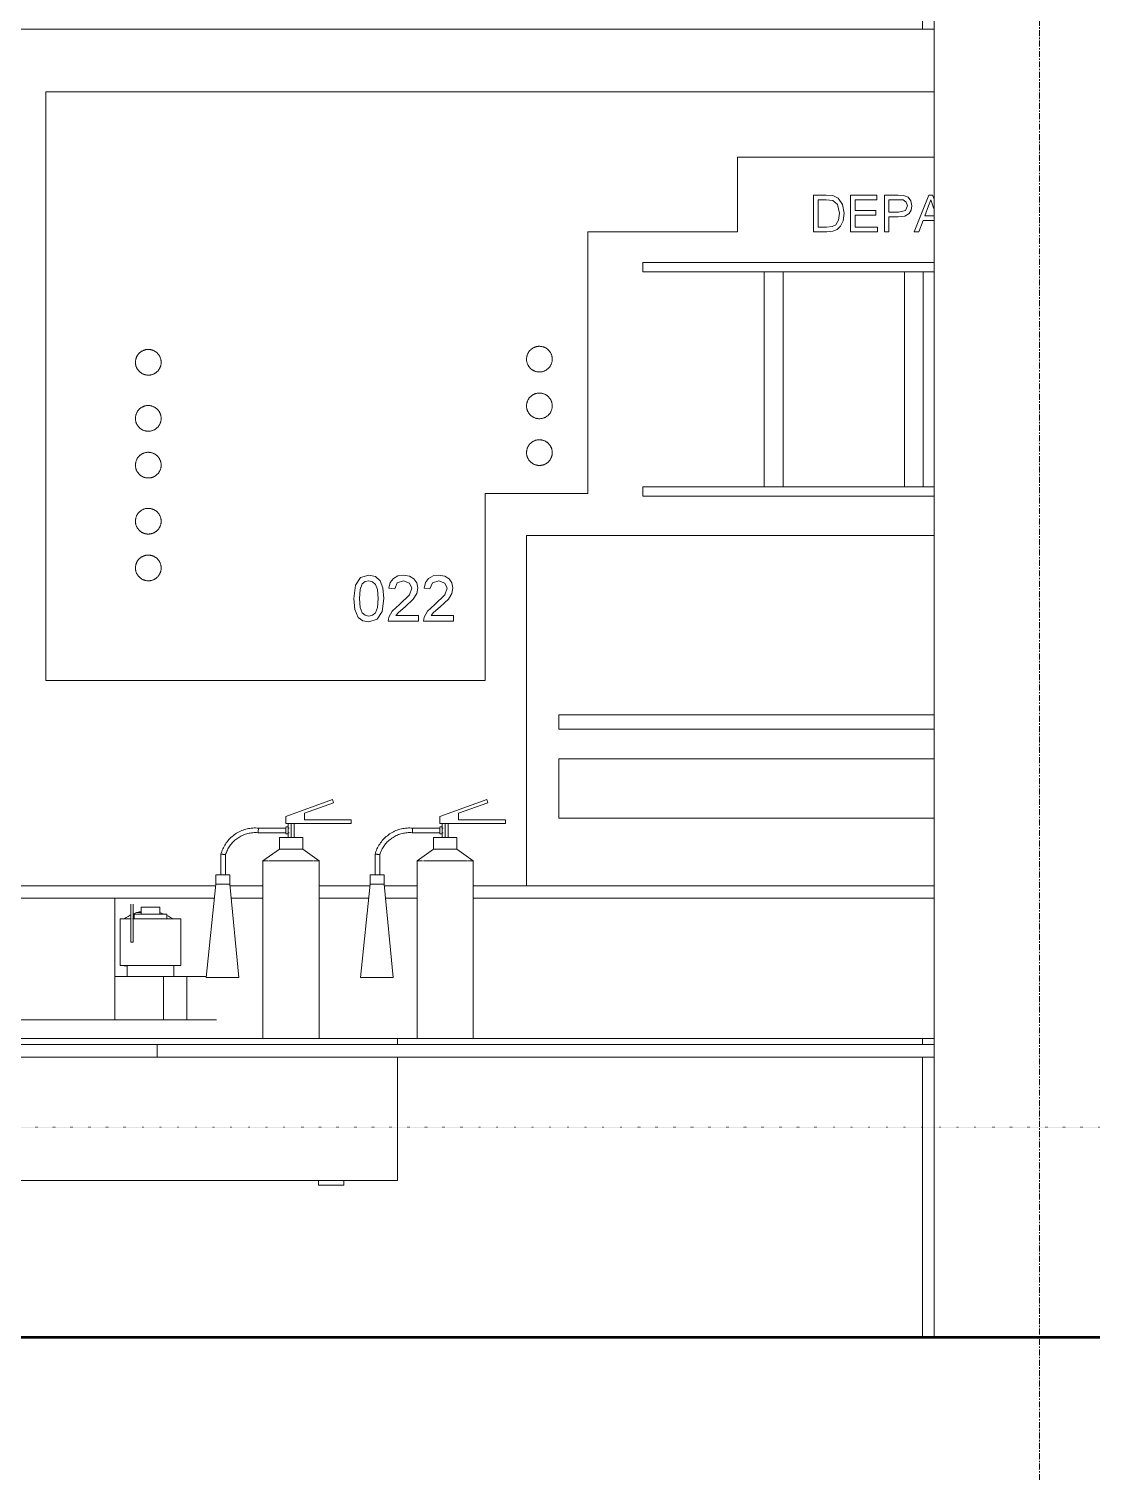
# Model space of a CAD drawing. Header units: millimetres. Extents: x -22696 to 333987, y -7117 to 2643871.
# Drawn here: x 143440 to 145714, y -755 to 2350 of the extents above; entities that cross this region are included whole.
import ezdxf

# ---------------------------------------------------------------- set-up
doc = ezdxf.new("R2010")
doc.units = ezdxf.units.MM
doc.linetypes.add('Dot 2mm', pattern=[2, 0, -2])
doc.linetypes.add('Grid Line', pattern=[22.225, 12.7, -3.175, 3.175, -3.175])
for name, color, linetype, lineweight in [('A_Center_Line', 7, 'Continuous', 9), ('A_Col_Ele', 7, 'Continuous', 18), ('A_FFE_SA', 7, 'Continuous', 9), ('A_level', 7, 'Continuous', 9), ('A_LINE', 94, 'Continuous', 18), ('A_Mass', 7, 'Continuous', 9)]:
    doc.layers.add(name, color=color, linetype=linetype, lineweight=lineweight)

# ---------------------------------------------------------------- blocks, each defined once
blk = doc.blocks.new('Concrete Rectangular - 250 x 600mm-571863-East Elevation')
at = {"layer": 'A_Col_Ele', "color": 25}
for p, q in [((3500, 2401.8), (3500, 2349.5)), ((3500, 190), (3500, 176.8)), ((3500, 150), (3500, -450))]:
    blk.add_line(p, q, dxfattribs=at)
blk = doc.blocks.new('FIRE_TRUCK_-_medium_size_13644 - Camion Man-V24-East Elevation')
at = {"layer": 'A_FFE_SA'}
for p, q in [((2237.5, 701.4), (2137.5, 665)), ((2177.5, 671.6), (2240, 694.3)), ((2240, 694.3), (2237.5, 701.4)), ((2567.5, 701.4), (2467.5, 665)), ((2507.5, 671.6), (2570, 694.3)), ((2570, 694.3), (2567.5, 701.4)), ((2137.5, 665), (2137.5, 650)), ((2177.5, 657.5), (2177.5, 671.6)), ((2277.5, 657.5), (2177.5, 657.5)), ((2277.5, 650), (2277.5, 657.5)), ((2467.5, 665), (2467.5, 650)), ((2507.5, 657.5), (2507.5, 671.6)), ((2607.5, 657.5), (2507.5, 657.5)), ((2607.5, 650), (2607.5, 657.5)), ((2078.7, 630), (2137.5, 630)), ((2137.5, 640), (2079.1, 640)), ((2137.5, 650), (2277.5, 650)), ((2142.5, 642.5), (2137.5, 642.5)), ((2137.5, 635), (2137.5, 641.5)), ((2137.5, 628.5), (2137.5, 635)), ((2137.5, 627.5), (2142.5, 627.5)), ((2142.5, 650), (2142.5, 641.5)), ((2142.5, 641.5), (2142.5, 635)), ((2144.6, 640), (2142.5, 640)), ((2142.5, 635), (2142.5, 628.5)), ((2142.5, 630), (2144.6, 630)), ((2142.5, 628.5), (2142.5, 620)), ((2148.9, 650), (2148.9, 620)), ((2155.3, 650), (2155.3, 620)), ((2408.7, 630), (2467.5, 630)), ((2467.5, 640), (2409.1, 640)), ((2467.5, 650), (2607.5, 650)), ((2472.5, 642.5), (2467.5, 642.5)), ((2467.5, 635), (2467.5, 641.5)), ((2467.5, 628.5), (2467.5, 635)), ((2467.5, 627.5), (2472.5, 627.5)), ((2472.5, 650), (2472.5, 641.5)), ((2472.5, 641.5), (2472.5, 635)), ((2474.6, 640), (2472.5, 640)), ((2472.5, 635), (2472.5, 628.5)), ((2472.5, 630), (2474.6, 630)), ((2472.5, 628.5), (2472.5, 620)), ((2478.9, 650), (2478.9, 620)), ((2485.3, 650), (2485.3, 620)), ((2123.9, 595), (2088.9, 570)), ((2123.9, 620), (2123.9, 595)), ((2123.9, 620), (2148.9, 620)), ((2133.6, 595), (2123.9, 595)), ((2148.9, 595), (2134.1, 595)), ((2148.9, 620), (2173.9, 620)), ((2163.7, 595), (2148.9, 595)), ((2173.9, 595), (2164.1, 595)), ((2173.9, 595), (2173.9, 620)), ((2208.9, 570), (2173.9, 595)), ((2453.9, 595), (2418.9, 570)), ((2453.9, 620), (2453.9, 595)), ((2453.9, 620), (2478.9, 620)), ((2463.6, 595), (2453.9, 595)), ((2478.9, 595), (2464.1, 595)), ((2478.9, 620), (2503.9, 620)), ((2493.7, 595), (2478.9, 595)), ((2503.9, 595), (2494.1, 595)), ((2503.9, 595), (2503.9, 620)), ((2538.9, 570), (2503.9, 595)), ((1998.9, 584.6), (1998.9, 540)), ((2008.9, 540), (2008.9, 583.1)), ((2090.4, 570), (2088.9, 570)), ((2088.9, 570), (2088.9, 190)), ((2088.9, 570), (2089.8, 570)), ((2090.9, 570), (2100.5, 570)), ((2103.3, 570), (2102, 570)), ((2103.3, 570), (2121.6, 570)), ((2125.2, 570), (2121.5, 570)), ((2125.1, 570), (2148.9, 570)), ((2148.9, 570), (2172.7, 570)), ((2176.3, 570), (2172.6, 570)), ((2176.2, 570), (2194.5, 570)), ((2195.8, 570), (2194.5, 570)), ((2197.3, 570), (2206.9, 570)), ((2208.9, 570), (2207.4, 570)), ((2207.8, 570), (2208.9, 570)), ((2208.9, 190), (2208.9, 570)), ((2328.9, 584.6), (2328.9, 540)), ((2338.9, 540), (2338.9, 583.1)), ((2420.4, 570), (2418.9, 570)), ((2418.9, 570), (2418.9, 190)), ((2418.9, 570), (2420, 570)), ((2420.9, 570), (2430.5, 570)), ((2433.3, 570), (2432, 570)), ((2433.3, 570), (2451.6, 570)), ((2455.2, 570), (2451.5, 570)), ((2455.1, 570), (2478.9, 570)), ((2478.9, 570), (2502.7, 570)), ((2506.3, 570), (2502.6, 570)), ((2506.2, 570), (2524.5, 570)), ((2525.8, 570), (2524.5, 570)), ((2527.3, 570), (2536.9, 570)), ((2538.9, 570), (2537.4, 570)), ((2537.8, 570), (2538.9, 570)), ((2538.9, 190), (2538.9, 570)), ((1988.1, 540), (1988.1, 520)), ((1988.1, 540), (2018.2, 540)), ((2018.2, 520), (2018.2, 540)), ((2318.1, 540), (2318.1, 520)), ((2318.1, 540), (2348.2, 540)), ((2348.2, 520), (2348.2, 540)), ((1988.2, 520), (1967.4, 320)), ((1967.4, 320), (1988.2, 520)), ((1992.5, 520), (1988.1, 520)), ((2013.8, 520), (1992.5, 520)), ((2018.2, 520), (2013.8, 520)), ((2037.4, 320), (2018.2, 520)), ((2018.2, 520), (2037.4, 320)), ((2318.2, 520), (2297.4, 320)), ((2297.4, 320), (2318.2, 520)), ((2322.5, 520), (2318.1, 520)), ((2348.2, 520), (2322.5, 520)), ((2367.4, 320), (2348.2, 520)), ((2348.2, 520), (2367.4, 320)), ((2037.4, 320), (1967.4, 320)), ((2367.4, 320), (2297.4, 320)), ((2148.9, 190), (2088.9, 190)), ((2208.9, 190), (2148.9, 190)), ((2478.9, 190), (2418.9, 190)), ((2538.9, 190), (2478.9, 190))]:
    blk.add_line(p, q, dxfattribs=at)
at = {"layer": 'A_FFE_SA', "flags": 128}
for points in [[(2079.1, 640), (2076.1, 640.2), (2073, 640.3), (2070, 640.3), (2067, 640.1), (2063.9, 639.8), (2060.9, 639.5), (2057.9, 638.9), (2054.9, 638.3), (2052, 637.5), (2049, 636.7), (2046.2, 635.7), (2043.3, 634.6), (2040.5, 633.4), (2037.8, 632.1), (2035.1, 630.6), (2032.5, 629.1), (2029.9, 627.4), (2027.4, 625.7), (2025, 623.8), (2022.6, 621.9), (2020.4, 619.9), (2018.2, 617.8), (2016.1, 615.5), (2014.1, 613.3), (2012.1, 610.9), (2010.3, 608.5), (2008.6, 605.9), (2007, 603.4), (2005.5, 600.7), (2004.1, 598), (2002.8, 595.3), (2001.6, 592.5), (2000.5, 589.6), (1999.5, 586.7), (1998.9, 584.6)], [(2008.9, 583.1), (2009.7, 585.7), (2010.6, 588.1), (2011.6, 590.6), (2012.7, 593), (2013.9, 595.4), (2015.2, 597.7), (2016.6, 599.9), (2018.1, 602.1), (2019.7, 604.3), (2021.3, 606.3), (2023, 608.3), (2024.8, 610.3), (2026.7, 612.1), (2028.7, 613.9), (2030.7, 615.6), (2032.8, 617.2), (2034.9, 618.8), (2037.2, 620.2), (2039.4, 621.6), (2041.8, 622.8), (2044.1, 624), (2046.5, 625.1), (2049, 626.1), (2051.5, 627), (2054, 627.7), (2056.6, 628.4), (2059.2, 629), (2061.8, 629.5), (2064.4, 629.8), (2067, 630.1), (2069.7, 630.3), (2072.3, 630.3), (2075, 630.3), (2077.6, 630.1), (2078.7, 630)], [(2409.1, 640), (2406.1, 640.2), (2403, 640.3), (2400, 640.3), (2397, 640.1), (2393.9, 639.8), (2390.9, 639.5), (2387.9, 638.9), (2384.9, 638.3), (2382, 637.5), (2379, 636.7), (2376.2, 635.7), (2373.3, 634.6), (2370.5, 633.4), (2367.8, 632.1), (2365.1, 630.6), (2362.5, 629.1), (2359.9, 627.4), (2357.4, 625.7), (2355, 623.8), (2352.6, 621.9), (2350.4, 619.9), (2348.2, 617.8), (2346.1, 615.5), (2344.1, 613.3), (2342.1, 610.9), (2340.3, 608.5), (2338.6, 605.9), (2337, 603.4), (2335.5, 600.7), (2334.1, 598), (2332.8, 595.3), (2331.6, 592.5), (2330.5, 589.6), (2329.5, 586.7), (2328.9, 584.6)], [(2338.9, 583.1), (2339.7, 585.7), (2340.6, 588.1), (2341.6, 590.6), (2342.7, 593), (2343.9, 595.4), (2345.2, 597.7), (2346.6, 599.9), (2348.1, 602.1), (2349.7, 604.3), (2351.3, 606.3), (2353, 608.3), (2354.8, 610.3), (2356.7, 612.1), (2358.7, 613.9), (2360.7, 615.6), (2362.8, 617.2), (2364.9, 618.8), (2367.2, 620.2), (2369.4, 621.6), (2371.8, 622.8), (2374.1, 624), (2376.5, 625.1), (2379, 626.1), (2381.5, 627), (2384, 627.7), (2386.6, 628.4), (2389.2, 629), (2391.8, 629.5), (2394.4, 629.8), (2397, 630.1), (2399.7, 630.3), (2402.3, 630.3), (2405, 630.3), (2407.6, 630.1), (2408.7, 630)]]:
    blk.add_lwpolyline(points, dxfattribs=at)
at = {"layer": 'A_FFE_SA'}
for points in [[(2078.7, 630), (2078.7, 630), (2078.7, 630.2), (2078.7, 631.1), (2078.8, 632.4), (2078.9, 634.1), (2078.9, 635.9), (2079, 637.5), (2079.1, 638.9), (2079.1, 639.8), (2079.1, 640), (2079.1, 640)], [(2408.7, 630), (2408.7, 630), (2408.7, 630.2), (2408.7, 631.1), (2408.8, 632.4), (2408.9, 634.1), (2408.9, 635.9), (2409, 637.5), (2409.1, 638.9), (2409.1, 639.8), (2409.1, 640), (2409.1, 640)], [(2008.9, 583.1), (2008.9, 583.1), (2008.7, 583.2), (2007.8, 583.3), (2006.4, 583.5), (2004.8, 583.7), (2003, 584), (2001.4, 584.2), (2000, 584.4), (1999.1, 584.5), (1998.9, 584.6), (1998.9, 584.6)], [(2338.9, 583.1), (2338.9, 583.1), (2338.7, 583.2), (2337.8, 583.3), (2336.4, 583.5), (2334.8, 583.7), (2333, 584), (2331.4, 584.2), (2330, 584.4), (2329.1, 584.5), (2328.9, 584.6), (2328.9, 584.6)]]:
    blk.add_open_spline(points, degree=3, dxfattribs=at)
at = {"layer": 'A_Mass'}
for p, q in [((1021.1, 2349.5), (3525, 2349.5)), ((1624.2, 955.6), (1624.2, 2215.6)), ((1624.2, 2215.6), (3525, 2215.6)), ((3525, 2075.6), (3104.2, 2075.6)), ((3104.2, 2075.6), (3104.2, 1915.6)), ((3294.1, 1994.5), (3267, 1994.5)), ((3267, 1994.5), (3267, 1915.7)), ((3308.2, 1993.3), (3294.1, 1994.5)), ((3319.8, 1987.7), (3308.2, 1993.3)), ((3329.1, 1974.3), (3319.8, 1987.7)), ((3402.4, 1994.5), (3345.7, 1994.5)), ((3345.7, 1994.5), (3345.7, 1915.7)), ((3402.4, 1984.6), (3402.4, 1994.5)), ((3447.5, 1994.5), (3418.4, 1994.5)), ((3418.4, 1994.5), (3418.4, 1915.7)), ((3459.3, 1993.7), (3447.5, 1994.5)), ((3468.9, 1990), (3459.3, 1993.7)), ((3475.1, 1982.4), (3468.9, 1990)), ((3513.2, 1994.5), (3481.8, 1915.7)), ((3521.6, 1994.5), (3513.2, 1994.5)), ((3525, 1986), (3521.6, 1994.5)), ((3276.8, 1925.6), (3276.8, 1984.6)), ((3276.8, 1984.6), (3294, 1984.6)), ((3294, 1984.6), (3307.9, 1983.1)), ((3307.9, 1983.1), (3318.2, 1974.3)), ((3318.2, 1974.3), (3322.4, 1955.7)), ((3332.2, 1955.5), (3329.1, 1974.3)), ((3355.6, 1961.3), (3355.6, 1984.6)), ((3355.6, 1984.6), (3402.4, 1984.6)), ((3399.9, 1961.3), (3355.6, 1961.3)), ((3399.9, 1951.4), (3399.9, 1961.3)), ((3428.2, 1957.6), (3428.2, 1984.6)), ((3428.2, 1984.6), (3448.6, 1984.6)), ((3448.8, 1957.6), (3428.2, 1957.6)), ((3448.6, 1984.6), (3458.4, 1984)), ((3463.3, 1961.2), (3448.8, 1957.6)), ((3458.4, 1984), (3465.1, 1979.5)), ((3467.6, 1971.3), (3463.3, 1961.2)), ((3465.1, 1979.5), (3467.6, 1971.3)), ((3471.1, 1954.7), (3475.8, 1962.4)), ((3477.4, 1971.7), (3475.1, 1982.4)), ((3475.8, 1962.4), (3477.4, 1971.7)), ((3504.8, 1950.2), (3512.5, 1971.2)), ((3512.5, 1971.2), (3517.4, 1984.6)), ((3517.4, 1984.6), (3523, 1969.5)), ((3523, 1969.5), (3525, 1963.9)), ((3294.2, 1925.6), (3276.8, 1925.6)), ((3306.9, 1927), (3294.2, 1925.6)), ((3314.2, 1931), (3306.9, 1927)), ((3320.2, 1940.8), (3314.2, 1931)), ((3317.5, 1921), (3324.7, 1928.2)), ((3322.4, 1955.7), (3320.2, 1940.8)), ((3324.7, 1928.2), (3330.1, 1939.6)), ((3330.1, 1939.6), (3332.2, 1955.5)), ((3355.6, 1925.6), (3355.6, 1951.4)), ((3355.6, 1951.4), (3399.9, 1951.4)), ((3403.6, 1925.6), (3355.6, 1925.6)), ((3403.6, 1915.7), (3403.6, 1925.6)), ((3428.2, 1915.7), (3428.2, 1947.7)), ((3428.2, 1947.7), (3448.2, 1947.7)), ((3448.2, 1947.7), (3462.2, 1949.5)), ((3462.2, 1949.5), (3471.1, 1954.7)), ((3492.2, 1915.7), (3501.2, 1940.3)), ((3501.2, 1940.3), (3525, 1940.3)), ((3525, 1950.2), (3504.8, 1950.2)), ((3104.2, 1915.6), (2784.2, 1915.6)), ((2784.2, 1915.6), (2784.2, 1355.6)), ((3267, 1915.7), (3295.5, 1915.7)), ((3295.5, 1915.7), (3308.1, 1917.1)), ((3308.1, 1917.1), (3317.5, 1921)), ((3345.7, 1915.7), (3403.6, 1915.7)), ((3418.4, 1915.7), (3428.2, 1915.7)), ((3481.8, 1915.7), (3492.2, 1915.7)), ((2901.5, 1850), (3525, 1850)), ((2901.5, 1850), (2901.5, 1830)), ((3525, 1830), (2901.5, 1830)), ((3161.5, 1830), (3201.5, 1830)), ((3161.5, 1830), (3161.5, 1370)), ((3201.5, 1370), (3201.5, 1830)), ((3461.5, 1830), (3501.5, 1830)), ((3461.5, 1830), (3461.5, 1370)), ((3501.5, 1370), (3501.5, 1830)), ((2901.5, 1370), (3525, 1370)), ((2901.5, 1370), (2901.5, 1350)), ((3201.5, 1370), (3161.5, 1370)), ((3501.5, 1370), (3461.5, 1370)), ((2784.2, 1355.6), (2564.2, 1355.6)), ((2564.2, 1355.6), (2564.2, 955.6)), ((3525, 1350), (2901.5, 1350)), ((3525, 1266.2), (2652.4, 1266.2)), ((2652.4, 1266.2), (2652.4, 516.8)), ((2315.3, 1181.3), (2297.3, 1176)), ((2329.6, 1178.2), (2315.3, 1181.3)), ((2389.7, 1181.3), (2377.4, 1179.6)), ((2402.2, 1179.4), (2389.7, 1181.3)), ((2465.1, 1181.3), (2452.7, 1179.6)), ((2477.6, 1179.4), (2465.1, 1181.3)), ((2286.6, 1159.6), (2283, 1131.3)), ((2297.3, 1176), (2286.6, 1159.6)), ((2295.3, 1131.3), (2296.8, 1150.4)), ((2296.8, 1150.4), (2301.2, 1162.4)), ((2301.2, 1162.4), (2307.4, 1167.4)), ((2307.4, 1167.4), (2315.1, 1169)), ((2315.1, 1169), (2323.3, 1167.2)), ((2323.3, 1167.2), (2329.7, 1161.5)), ((2339.6, 1169), (2329.6, 1178.2)), ((2329.7, 1161.5), (2333.9, 1150.3)), ((2333.9, 1150.3), (2335.3, 1131.3)), ((2345.3, 1154.4), (2339.6, 1169)), ((2347.6, 1131.3), (2345.3, 1154.4)), ((2361.3, 1165.5), (2358.3, 1153.6)), ((2358.3, 1153.6), (2370.7, 1152.1)), ((2367.8, 1174.2), (2361.3, 1165.5)), ((2377.4, 1179.6), (2367.8, 1174.2)), ((2370.7, 1152.1), (2375.8, 1164.5)), ((2375.8, 1164.5), (2389.5, 1169)), ((2389.5, 1169), (2402.6, 1164.4)), ((2411.8, 1173.4), (2402.2, 1179.4)), ((2407.6, 1153.1), (2402.3, 1139.2)), ((2402.6, 1164.4), (2407.6, 1153.1)), ((2417.9, 1164.6), (2411.8, 1173.4)), ((2417.7, 1142.2), (2419.9, 1153.9)), ((2419.9, 1153.9), (2417.9, 1164.6)), ((2436.7, 1165.5), (2433.7, 1153.6)), ((2433.7, 1153.6), (2446, 1152.1)), ((2443.2, 1174.2), (2436.7, 1165.5)), ((2452.7, 1179.6), (2443.2, 1174.2)), ((2446, 1152.1), (2451.2, 1164.5)), ((2451.2, 1164.5), (2464.9, 1169)), ((2464.9, 1169), (2477.9, 1164.4)), ((2487.2, 1173.4), (2477.6, 1179.4)), ((2483, 1153.1), (2477.6, 1139.2)), ((2477.9, 1164.4), (2483, 1153.1)), ((2493.2, 1164.6), (2487.2, 1173.4)), ((2493.1, 1142.2), (2495.3, 1153.9)), ((2495.3, 1153.9), (2493.2, 1164.6)), ((2283, 1131.3), (2285.4, 1107.4)), ((2296.7, 1112), (2295.3, 1131.3)), ((2335.3, 1131.3), (2333.8, 1112)), ((2344, 1103.1), (2347.6, 1131.3)), ((2381, 1118.7), (2365.6, 1104.4)), ((2402.3, 1139.2), (2381, 1118.7)), ((2392.8, 1113.3), (2410.4, 1130.1)), ((2410.4, 1130.1), (2417.7, 1142.2)), ((2456.4, 1118.7), (2441, 1104.4)), ((2477.6, 1139.2), (2456.4, 1118.7)), ((2468.2, 1113.3), (2485.8, 1130.1)), ((2485.8, 1130.1), (2493.1, 1142.2)), ((2285.4, 1107.4), (2292.8, 1090.7)), ((2292.8, 1090.7), (2302.5, 1083.7)), ((2301, 1100.8), (2296.7, 1112)), ((2307.5, 1095.4), (2301, 1100.8)), ((2315.3, 1093.6), (2307.5, 1095.4)), ((2323.1, 1095.4), (2315.3, 1093.6)), ((2315.3, 1081.3), (2333.3, 1086.7)), ((2329.5, 1100.8), (2323.1, 1095.4)), ((2333.8, 1112), (2329.5, 1100.8)), ((2333.3, 1086.7), (2344, 1103.1)), ((2358.1, 1091.4), (2356.8, 1082.9)), ((2365.6, 1104.4), (2358.1, 1091.4)), ((2373.1, 1095.2), (2378.6, 1101.4)), ((2421.4, 1095.2), (2373.1, 1095.2)), ((2378.6, 1101.4), (2392.8, 1113.3)), ((2421.4, 1082.9), (2421.4, 1095.2)), ((2433.5, 1091.4), (2432.2, 1082.9)), ((2441, 1104.4), (2433.5, 1091.4)), ((2448.5, 1095.2), (2454, 1101.4)), ((2496.8, 1095.2), (2448.5, 1095.2)), ((2454, 1101.4), (2468.2, 1113.3)), ((2496.8, 1082.9), (2496.8, 1095.2)), ((2302.5, 1083.7), (2315.3, 1081.3)), ((2356.8, 1082.9), (2421.4, 1082.9)), ((2432.2, 1082.9), (2496.8, 1082.9)), ((2564.2, 955.6), (1624.2, 955.6)), ((2721.5, 851.5), (2721.5, 882.2)), ((2721.5, 882.2), (3525, 882.2)), ((3525, 851.5), (2721.5, 851.5)), ((2721.5, 660.9), (2721.5, 788.3)), ((2721.5, 788.3), (3525, 788.3)), ((3525, 660.9), (2721.5, 660.9)), ((1988, 516.8), (1156.2, 516.8)), ((2088.9, 516.8), (2018.3, 516.8)), ((2318, 516.8), (2208.9, 516.8)), ((2418.9, 516.8), (2348.3, 516.8)), ((2652.4, 516.8), (2538.9, 516.8)), ((2652.4, 516.8), (3525, 516.8)), ((1772.1, 490), (1161.2, 490)), ((1772.1, 490), (1772.1, 410)), ((1985, 490), (1772.1, 490)), ((1828.3, 470.8), (1828.3, 455.8)), ((1828.3, 470.8), (1868.3, 470.8)), ((1868.3, 455.8), (1868.3, 470.8)), ((2088.9, 490), (2020.9, 490)), ((2315, 490), (2208.9, 490)), ((2418.9, 490), (2350.9, 490)), ((3525, 490), (2538.9, 490)), ((1783.3, 445.8), (1783.3, 345.8)), ((1783.3, 445.8), (1805.1, 445.8)), ((1792, 446.2), (1804.5, 446.2)), ((1810, 445.8), (1913.3, 445.8)), ((1811.4, 446.2), (1813.2, 446.2)), ((1813.3, 455.8), (1813.3, 445.8)), ((1813.3, 455.8), (1883.3, 455.8)), ((1827.6, 459.3), (1818.8, 459.3)), ((1883.3, 445.8), (1883.3, 455.8)), ((1884.3, 446.2), (1895.3, 446.2)), ((1913.3, 345.8), (1913.3, 445.8)), ((1772.1, 410), (1772.1, 290)), ((1805.9, 427.4), (1805.9, 396.2)), ((1810.9, 396.2), (1810.9, 427.4)), ((1808.4, 396.2), (1806, 396.2)), ((1810.8, 396.2), (1808.4, 396.2)), ((1783.3, 345.8), (1913.3, 345.8)), ((1792, 345), (1798, 345)), ((1798.3, 345.8), (1798.3, 322.8)), ((1898.3, 322.8), (1898.3, 345.8)), ((1772.1, 322.8), (1876.2, 322.8)), ((1876.2, 322.8), (1925.9, 322.8)), ((1876.2, 322.8), (1876.2, 230)), ((1925.9, 322.8), (1967.7, 322.8)), ((1925.9, 230), (1925.9, 322.8)), ((1772.1, 290), (1772.1, 232)), ((1161.2, 230), (1772.1, 230)), ((1772.1, 230), (1772.1, 232)), ((1876.2, 230), (1772.1, 230)), ((1925.9, 230), (1876.2, 230)), ((1989.2, 230), (1925.9, 230)), ((1161.2, 190), (2088.9, 190)), ((2208.9, 190), (2418.9, 190)), ((2376.7, 190), (2376.7, 176.8)), ((2538.9, 190), (3235.3, 190)), ((3235.3, 190), (3525, 190)), ((1161.2, 176.8), (1862.3, 176.8)), ((1862.3, 176.8), (3525, 176.8)), ((1862.3, 150), (1862.3, 176.8)), ((1862.3, 150), (1161.2, 150)), ((3525, 150), (1862.3, 150)), ((2376.7, 150), (2376.7, -114.2)), ((2208, -114.2), (1375.5, -114.2)), ((2208, -124.2), (2208, -114.2)), ((2208, -114.2), (2261.5, -114.2)), ((2261.5, -114.2), (2261.5, -124.2)), ((2376.7, -114.2), (2261.5, -114.2)), ((2208, -124.2), (2261.5, -124.2))]:
    blk.add_line(p, q, dxfattribs=at)
at = {"layer": 'A_Mass', "flags": 128}
for points in [[(1843.5, 1609.1), (1842.4, 1609.1), (1841.3, 1609.2), (1840.2, 1609.3), (1839.1, 1609.5), (1838, 1609.7), (1836.9, 1609.9), (1835.9, 1610.2), (1834.8, 1610.5), (1833.8, 1610.9), (1832.8, 1611.3), (1831.8, 1611.7), (1830.8, 1612.2), (1829.8, 1612.8), (1828.9, 1613.3), (1827.9, 1613.9), (1827, 1614.6), (1826.2, 1615.2), (1825.3, 1616), (1824.5, 1616.7), (1823.7, 1617.5), (1823, 1618.3), (1822.3, 1619.1), (1821.6, 1620), (1820.9, 1620.9), (1820.3, 1621.8), (1819.8, 1622.7), (1819.2, 1623.7), (1818.7, 1624.6), (1818.3, 1625.6), (1817.8, 1626.7), (1817.5, 1627.7), (1817.1, 1628.7), (1816.8, 1629.8), (1816.6, 1630.9), (1816.4, 1632), (1816.2, 1633), (1816.1, 1634.1), (1816, 1635.2), (1816, 1636.3), (1816, 1637.4), (1816, 1638.5), (1816.1, 1639.6), (1816.3, 1640.7), (1816.5, 1641.8), (1816.7, 1642.9), (1817, 1643.9), (1817.3, 1645), (1817.6, 1646), (1818, 1647.1), (1818.5, 1648.1), (1818.9, 1649.1), (1819.5, 1650), (1820, 1651), (1820.6, 1651.9), (1821.2, 1652.8), (1821.9, 1653.7), (1822.6, 1654.5), (1823.3, 1655.4), (1824.1, 1656.1), (1824.9, 1656.9), (1825.7, 1657.6), (1826.6, 1658.3), (1827.5, 1659), (1828.4, 1659.6), (1829.3, 1660.2), (1830.3, 1660.7), (1831.2, 1661.2), (1832.2, 1661.7), (1833.2, 1662.1), (1834.3, 1662.5), (1835.3, 1662.9), (1836.4, 1663.2), (1837.4, 1663.5), (1838.5, 1663.7), (1839.6, 1663.9), (1840.7, 1664), (1841.8, 1664.1), (1842.9, 1664.1), (1843.5, 1664.1)], [(1843.5, 1664.1), (1844.6, 1664.1), (1845.7, 1664), (1846.8, 1663.9), (1847.9, 1663.8), (1848.9, 1663.6), (1850, 1663.3), (1851.1, 1663.1), (1852.1, 1662.7), (1853.2, 1662.4), (1854.2, 1662), (1855.2, 1661.5), (1856.2, 1661), (1857.1, 1660.5), (1858.1, 1659.9), (1859, 1659.3), (1859.9, 1658.7), (1860.8, 1658), (1861.6, 1657.3), (1862.4, 1656.6), (1863.2, 1655.8), (1864, 1655), (1864.7, 1654.1), (1865.4, 1653.3), (1866, 1652.4), (1866.6, 1651.5), (1867.2, 1650.5), (1867.7, 1649.6), (1868.2, 1648.6), (1868.7, 1647.6), (1869.1, 1646.6), (1869.5, 1645.6), (1869.8, 1644.5), (1870.1, 1643.5), (1870.4, 1642.4), (1870.6, 1641.3), (1870.7, 1640.2), (1870.9, 1639.1), (1870.9, 1638), (1871, 1636.9), (1871, 1635.8), (1870.9, 1634.7), (1870.8, 1633.6), (1870.7, 1632.5), (1870.5, 1631.5), (1870.3, 1630.4), (1870, 1629.3), (1869.7, 1628.3), (1869.3, 1627.2), (1868.9, 1626.2), (1868.5, 1625.2), (1868, 1624.2), (1867.5, 1623.2), (1866.9, 1622.3), (1866.3, 1621.3), (1865.7, 1620.4), (1865, 1619.6), (1864.3, 1618.7), (1863.6, 1617.9), (1862.8, 1617.1), (1862, 1616.3), (1861.2, 1615.6), (1860.4, 1614.9), (1859.5, 1614.3), (1858.6, 1613.6), (1857.6, 1613.1), (1856.7, 1612.5), (1855.7, 1612), (1854.7, 1611.5), (1853.7, 1611.1), (1852.7, 1610.7), (1851.6, 1610.4), (1850.6, 1610.1), (1849.5, 1609.8), (1848.4, 1609.6), (1847.4, 1609.4), (1846.3, 1609.3), (1845.2, 1609.2), (1844.1, 1609.1), (1843.5, 1609.1)], [(2680.3, 1615.9), (2679.2, 1615.9), (2678.1, 1616), (2677, 1616.1), (2675.9, 1616.3), (2674.8, 1616.5), (2673.7, 1616.7), (2672.7, 1617), (2671.6, 1617.3), (2670.6, 1617.7), (2669.6, 1618.1), (2668.6, 1618.5), (2667.6, 1619), (2666.6, 1619.5), (2665.7, 1620.1), (2664.7, 1620.7), (2663.9, 1621.4), (2663, 1622), (2662.1, 1622.7), (2661.3, 1623.5), (2660.5, 1624.3), (2659.8, 1625.1), (2659.1, 1625.9), (2658.4, 1626.8), (2657.7, 1627.6), (2657.1, 1628.6), (2656.6, 1629.5), (2656, 1630.5), (2655.5, 1631.4), (2655.1, 1632.4), (2654.6, 1633.4), (2654.3, 1634.5), (2653.9, 1635.5), (2653.6, 1636.6), (2653.4, 1637.7), (2653.2, 1638.7), (2653, 1639.8), (2652.9, 1640.9), (2652.8, 1642), (2652.8, 1643.1), (2652.8, 1644.2), (2652.8, 1645.3), (2652.9, 1646.4), (2653.1, 1647.5), (2653.3, 1648.6), (2653.5, 1649.7), (2653.8, 1650.7), (2654.1, 1651.8), (2654.4, 1652.8), (2654.8, 1653.8), (2655.3, 1654.9), (2655.7, 1655.8), (2656.3, 1656.8), (2656.8, 1657.8), (2657.4, 1658.7), (2658, 1659.6), (2658.7, 1660.5), (2659.4, 1661.3), (2660.1, 1662.1), (2660.9, 1662.9), (2661.7, 1663.7), (2662.5, 1664.4), (2663.4, 1665.1), (2664.3, 1665.8), (2665.2, 1666.4), (2666.1, 1667), (2667.1, 1667.5), (2668, 1668), (2669, 1668.5), (2670, 1668.9), (2671.1, 1669.3), (2672.1, 1669.7), (2673.2, 1670), (2674.2, 1670.2), (2675.3, 1670.5), (2676.4, 1670.6), (2677.5, 1670.8), (2678.6, 1670.9), (2679.7, 1670.9), (2680.3, 1670.9)], [(2680.3, 1670.9), (2681.4, 1670.9), (2682.5, 1670.8), (2683.6, 1670.7), (2684.7, 1670.6), (2685.7, 1670.4), (2686.8, 1670.1), (2687.9, 1669.8), (2688.9, 1669.5), (2690, 1669.2), (2691, 1668.7), (2692, 1668.3), (2693, 1667.8), (2693.9, 1667.3), (2694.9, 1666.7), (2695.8, 1666.1), (2696.7, 1665.5), (2697.6, 1664.8), (2698.4, 1664.1), (2699.2, 1663.3), (2700, 1662.6), (2700.8, 1661.8), (2701.5, 1660.9), (2702.2, 1660.1), (2702.8, 1659.2), (2703.4, 1658.3), (2704, 1657.3), (2704.5, 1656.4), (2705, 1655.4), (2705.5, 1654.4), (2705.9, 1653.4), (2706.3, 1652.3), (2706.6, 1651.3), (2706.9, 1650.2), (2707.2, 1649.2), (2707.4, 1648.1), (2707.5, 1647), (2707.7, 1645.9), (2707.7, 1644.8), (2707.8, 1643.7), (2707.8, 1642.6), (2707.7, 1641.5), (2707.6, 1640.4), (2707.5, 1639.3), (2707.3, 1638.2), (2707.1, 1637.2), (2706.8, 1636.1), (2706.5, 1635), (2706.1, 1634), (2705.7, 1633), (2705.3, 1632), (2704.8, 1631), (2704.3, 1630), (2703.7, 1629.1), (2703.1, 1628.1), (2702.5, 1627.2), (2701.8, 1626.4), (2701.1, 1625.5), (2700.4, 1624.7), (2699.6, 1623.9), (2698.9, 1623.1), (2698, 1622.4), (2697.2, 1621.7), (2696.3, 1621.1), (2695.4, 1620.4), (2694.5, 1619.9), (2693.5, 1619.3), (2692.5, 1618.8), (2691.5, 1618.3), (2690.5, 1617.9), (2689.5, 1617.5), (2688.4, 1617.2), (2687.4, 1616.9), (2686.3, 1616.6), (2685.2, 1616.4), (2684.2, 1616.2), (2683.1, 1616.1), (2682, 1616), (2680.9, 1615.9), (2680.3, 1615.9)], [(2680.3, 1515.9), (2679.2, 1515.9), (2678.1, 1516), (2677, 1516.1), (2675.9, 1516.3), (2674.8, 1516.5), (2673.7, 1516.7), (2672.7, 1517), (2671.6, 1517.3), (2670.6, 1517.7), (2669.6, 1518.1), (2668.6, 1518.5), (2667.6, 1519), (2666.6, 1519.5), (2665.7, 1520.1), (2664.7, 1520.7), (2663.9, 1521.4), (2663, 1522), (2662.1, 1522.7), (2661.3, 1523.5), (2660.5, 1524.3), (2659.8, 1525.1), (2659.1, 1525.9), (2658.4, 1526.8), (2657.7, 1527.6), (2657.1, 1528.6), (2656.6, 1529.5), (2656, 1530.5), (2655.5, 1531.4), (2655.1, 1532.4), (2654.6, 1533.4), (2654.3, 1534.5), (2653.9, 1535.5), (2653.6, 1536.6), (2653.4, 1537.7), (2653.2, 1538.7), (2653, 1539.8), (2652.9, 1540.9), (2652.8, 1542), (2652.8, 1543.1), (2652.8, 1544.2), (2652.8, 1545.3), (2652.9, 1546.4), (2653.1, 1547.5), (2653.3, 1548.6), (2653.5, 1549.7), (2653.8, 1550.7), (2654.1, 1551.8), (2654.4, 1552.8), (2654.8, 1553.8), (2655.3, 1554.9), (2655.7, 1555.8), (2656.3, 1556.8), (2656.8, 1557.8), (2657.4, 1558.7), (2658, 1559.6), (2658.7, 1560.5), (2659.4, 1561.3), (2660.1, 1562.1), (2660.9, 1562.9), (2661.7, 1563.7), (2662.5, 1564.4), (2663.4, 1565.1), (2664.3, 1565.8), (2665.2, 1566.4), (2666.1, 1567), (2667.1, 1567.5), (2668, 1568), (2669, 1568.5), (2670, 1568.9), (2671.1, 1569.3), (2672.1, 1569.7), (2673.2, 1570), (2674.2, 1570.2), (2675.3, 1570.5), (2676.4, 1570.6), (2677.5, 1570.8), (2678.6, 1570.9), (2679.7, 1570.9), (2680.3, 1570.9)], [(2680.3, 1570.9), (2681.4, 1570.9), (2682.5, 1570.8), (2683.6, 1570.7), (2684.7, 1570.6), (2685.7, 1570.4), (2686.8, 1570.1), (2687.9, 1569.8), (2688.9, 1569.5), (2690, 1569.2), (2691, 1568.7), (2692, 1568.3), (2693, 1567.8), (2693.9, 1567.3), (2694.9, 1566.7), (2695.8, 1566.1), (2696.7, 1565.5), (2697.6, 1564.8), (2698.4, 1564.1), (2699.2, 1563.3), (2700, 1562.6), (2700.8, 1561.8), (2701.5, 1560.9), (2702.2, 1560.1), (2702.8, 1559.2), (2703.4, 1558.3), (2704, 1557.3), (2704.5, 1556.4), (2705, 1555.4), (2705.5, 1554.4), (2705.9, 1553.4), (2706.3, 1552.3), (2706.6, 1551.3), (2706.9, 1550.2), (2707.2, 1549.2), (2707.4, 1548.1), (2707.5, 1547), (2707.7, 1545.9), (2707.7, 1544.8), (2707.8, 1543.7), (2707.8, 1542.6), (2707.7, 1541.5), (2707.6, 1540.4), (2707.5, 1539.3), (2707.3, 1538.2), (2707.1, 1537.2), (2706.8, 1536.1), (2706.5, 1535), (2706.1, 1534), (2705.7, 1533), (2705.3, 1532), (2704.8, 1531), (2704.3, 1530), (2703.7, 1529.1), (2703.1, 1528.1), (2702.5, 1527.2), (2701.8, 1526.4), (2701.1, 1525.5), (2700.4, 1524.7), (2699.6, 1523.9), (2698.9, 1523.1), (2698, 1522.4), (2697.2, 1521.7), (2696.3, 1521.1), (2695.4, 1520.4), (2694.5, 1519.9), (2693.5, 1519.3), (2692.5, 1518.8), (2691.5, 1518.3), (2690.5, 1517.9), (2689.5, 1517.5), (2688.4, 1517.2), (2687.4, 1516.9), (2686.3, 1516.6), (2685.2, 1516.4), (2684.2, 1516.2), (2683.1, 1516.1), (2682, 1516), (2680.9, 1515.9), (2680.3, 1515.9)], [(1843.5, 1489.1), (1842.4, 1489.1), (1841.3, 1489.2), (1840.2, 1489.3), (1839.1, 1489.5), (1838, 1489.7), (1836.9, 1489.9), (1835.9, 1490.2), (1834.8, 1490.5), (1833.8, 1490.9), (1832.8, 1491.3), (1831.8, 1491.7), (1830.8, 1492.2), (1829.8, 1492.8), (1828.9, 1493.3), (1827.9, 1493.9), (1827, 1494.6), (1826.2, 1495.2), (1825.3, 1496), (1824.5, 1496.7), (1823.7, 1497.5), (1823, 1498.3), (1822.3, 1499.1), (1821.6, 1500), (1820.9, 1500.9), (1820.3, 1501.8), (1819.8, 1502.7), (1819.2, 1503.7), (1818.7, 1504.6), (1818.3, 1505.6), (1817.8, 1506.7), (1817.5, 1507.7), (1817.1, 1508.7), (1816.8, 1509.8), (1816.6, 1510.9), (1816.4, 1512), (1816.2, 1513), (1816.1, 1514.1), (1816, 1515.2), (1816, 1516.3), (1816, 1517.4), (1816, 1518.5), (1816.1, 1519.6), (1816.3, 1520.7), (1816.5, 1521.8), (1816.7, 1522.9), (1817, 1523.9), (1817.3, 1525), (1817.6, 1526), (1818, 1527.1), (1818.5, 1528.1), (1818.9, 1529.1), (1819.5, 1530), (1820, 1531), (1820.6, 1531.9), (1821.2, 1532.8), (1821.9, 1533.7), (1822.6, 1534.5), (1823.3, 1535.4), (1824.1, 1536.1), (1824.9, 1536.9), (1825.7, 1537.6), (1826.6, 1538.3), (1827.5, 1539), (1828.4, 1539.6), (1829.3, 1540.2), (1830.3, 1540.7), (1831.2, 1541.2), (1832.2, 1541.7), (1833.2, 1542.1), (1834.3, 1542.5), (1835.3, 1542.9), (1836.4, 1543.2), (1837.4, 1543.5), (1838.5, 1543.7), (1839.6, 1543.9), (1840.7, 1544), (1841.8, 1544.1), (1842.9, 1544.1), (1843.5, 1544.1)], [(1843.5, 1544.1), (1844.6, 1544.1), (1845.7, 1544), (1846.8, 1543.9), (1847.9, 1543.8), (1848.9, 1543.6), (1850, 1543.3), (1851.1, 1543.1), (1852.1, 1542.7), (1853.2, 1542.4), (1854.2, 1542), (1855.2, 1541.5), (1856.2, 1541), (1857.1, 1540.5), (1858.1, 1539.9), (1859, 1539.3), (1859.9, 1538.7), (1860.8, 1538), (1861.6, 1537.3), (1862.4, 1536.6), (1863.2, 1535.8), (1864, 1535), (1864.7, 1534.1), (1865.4, 1533.3), (1866, 1532.4), (1866.6, 1531.5), (1867.2, 1530.5), (1867.7, 1529.6), (1868.2, 1528.6), (1868.7, 1527.6), (1869.1, 1526.6), (1869.5, 1525.6), (1869.8, 1524.5), (1870.1, 1523.5), (1870.4, 1522.4), (1870.6, 1521.3), (1870.7, 1520.2), (1870.9, 1519.1), (1870.9, 1518), (1871, 1516.9), (1871, 1515.8), (1870.9, 1514.7), (1870.8, 1513.6), (1870.7, 1512.5), (1870.5, 1511.5), (1870.3, 1510.4), (1870, 1509.3), (1869.7, 1508.3), (1869.3, 1507.2), (1868.9, 1506.2), (1868.5, 1505.2), (1868, 1504.2), (1867.5, 1503.2), (1866.9, 1502.3), (1866.3, 1501.3), (1865.7, 1500.4), (1865, 1499.6), (1864.3, 1498.7), (1863.6, 1497.9), (1862.8, 1497.1), (1862, 1496.3), (1861.2, 1495.6), (1860.4, 1494.9), (1859.5, 1494.3), (1858.6, 1493.6), (1857.6, 1493.1), (1856.7, 1492.5), (1855.7, 1492), (1854.7, 1491.5), (1853.7, 1491.1), (1852.7, 1490.7), (1851.6, 1490.4), (1850.6, 1490.1), (1849.5, 1489.8), (1848.4, 1489.6), (1847.4, 1489.4), (1846.3, 1489.3), (1845.2, 1489.2), (1844.1, 1489.1), (1843.5, 1489.1)], [(2680.3, 1415.9), (2679.2, 1415.9), (2678.1, 1416), (2677, 1416.1), (2675.9, 1416.3), (2674.8, 1416.5), (2673.7, 1416.7), (2672.7, 1417), (2671.6, 1417.3), (2670.6, 1417.7), (2669.6, 1418.1), (2668.6, 1418.5), (2667.6, 1419), (2666.6, 1419.5), (2665.7, 1420.1), (2664.7, 1420.7), (2663.9, 1421.4), (2663, 1422), (2662.1, 1422.7), (2661.3, 1423.5), (2660.5, 1424.3), (2659.8, 1425.1), (2659.1, 1425.9), (2658.4, 1426.8), (2657.7, 1427.6), (2657.1, 1428.6), (2656.6, 1429.5), (2656, 1430.5), (2655.5, 1431.4), (2655.1, 1432.4), (2654.6, 1433.4), (2654.3, 1434.5), (2653.9, 1435.5), (2653.6, 1436.6), (2653.4, 1437.7), (2653.2, 1438.7), (2653, 1439.8), (2652.9, 1440.9), (2652.8, 1442), (2652.8, 1443.1), (2652.8, 1444.2), (2652.8, 1445.3), (2652.9, 1446.4), (2653.1, 1447.5), (2653.3, 1448.6), (2653.5, 1449.7), (2653.8, 1450.7), (2654.1, 1451.8), (2654.4, 1452.8), (2654.8, 1453.8), (2655.3, 1454.9), (2655.7, 1455.8), (2656.3, 1456.8), (2656.8, 1457.8), (2657.4, 1458.7), (2658, 1459.6), (2658.7, 1460.5), (2659.4, 1461.3), (2660.1, 1462.1), (2660.9, 1462.9), (2661.7, 1463.7), (2662.5, 1464.4), (2663.4, 1465.1), (2664.3, 1465.8), (2665.2, 1466.4), (2666.1, 1467), (2667.1, 1467.5), (2668, 1468), (2669, 1468.5), (2670, 1468.9), (2671.1, 1469.3), (2672.1, 1469.7), (2673.2, 1470), (2674.2, 1470.2), (2675.3, 1470.5), (2676.4, 1470.6), (2677.5, 1470.8), (2678.6, 1470.9), (2679.7, 1470.9), (2680.3, 1470.9)], [(2680.3, 1470.9), (2681.4, 1470.9), (2682.5, 1470.8), (2683.6, 1470.7), (2684.7, 1470.6), (2685.7, 1470.4), (2686.8, 1470.1), (2687.9, 1469.8), (2688.9, 1469.5), (2690, 1469.2), (2691, 1468.7), (2692, 1468.3), (2693, 1467.8), (2693.9, 1467.3), (2694.9, 1466.7), (2695.8, 1466.1), (2696.7, 1465.5), (2697.6, 1464.8), (2698.4, 1464.1), (2699.2, 1463.3), (2700, 1462.6), (2700.8, 1461.8), (2701.5, 1460.9), (2702.2, 1460.1), (2702.8, 1459.2), (2703.4, 1458.3), (2704, 1457.3), (2704.5, 1456.4), (2705, 1455.4), (2705.5, 1454.4), (2705.9, 1453.4), (2706.3, 1452.3), (2706.6, 1451.3), (2706.9, 1450.2), (2707.2, 1449.2), (2707.4, 1448.1), (2707.5, 1447), (2707.7, 1445.9), (2707.7, 1444.8), (2707.8, 1443.7), (2707.8, 1442.6), (2707.7, 1441.5), (2707.6, 1440.4), (2707.5, 1439.3), (2707.3, 1438.2), (2707.1, 1437.2), (2706.8, 1436.1), (2706.5, 1435), (2706.1, 1434), (2705.7, 1433), (2705.3, 1432), (2704.8, 1431), (2704.3, 1430), (2703.7, 1429.1), (2703.1, 1428.1), (2702.5, 1427.2), (2701.8, 1426.4), (2701.1, 1425.5), (2700.4, 1424.7), (2699.6, 1423.9), (2698.9, 1423.1), (2698, 1422.4), (2697.2, 1421.7), (2696.3, 1421.1), (2695.4, 1420.4), (2694.5, 1419.9), (2693.5, 1419.3), (2692.5, 1418.8), (2691.5, 1418.3), (2690.5, 1417.9), (2689.5, 1417.5), (2688.4, 1417.2), (2687.4, 1416.9), (2686.3, 1416.6), (2685.2, 1416.4), (2684.2, 1416.2), (2683.1, 1416.1), (2682, 1416), (2680.9, 1415.9), (2680.3, 1415.9)], [(1843.5, 1389.1), (1842.4, 1389.1), (1841.3, 1389.2), (1840.2, 1389.3), (1839.1, 1389.5), (1838, 1389.7), (1836.9, 1389.9), (1835.9, 1390.2), (1834.8, 1390.5), (1833.8, 1390.9), (1832.8, 1391.3), (1831.8, 1391.7), (1830.8, 1392.2), (1829.8, 1392.8), (1828.9, 1393.3), (1827.9, 1393.9), (1827, 1394.6), (1826.2, 1395.2), (1825.3, 1396), (1824.5, 1396.7), (1823.7, 1397.5), (1823, 1398.3), (1822.3, 1399.1), (1821.6, 1400), (1820.9, 1400.9), (1820.3, 1401.8), (1819.8, 1402.7), (1819.2, 1403.7), (1818.7, 1404.6), (1818.3, 1405.6), (1817.8, 1406.7), (1817.5, 1407.7), (1817.1, 1408.7), (1816.8, 1409.8), (1816.6, 1410.9), (1816.4, 1412), (1816.2, 1413), (1816.1, 1414.1), (1816, 1415.2), (1816, 1416.3), (1816, 1417.4), (1816, 1418.5), (1816.1, 1419.6), (1816.3, 1420.7), (1816.5, 1421.8), (1816.7, 1422.9), (1817, 1423.9), (1817.3, 1425), (1817.6, 1426), (1818, 1427.1), (1818.5, 1428.1), (1818.9, 1429.1), (1819.5, 1430), (1820, 1431), (1820.6, 1431.9), (1821.2, 1432.8), (1821.9, 1433.7), (1822.6, 1434.5), (1823.3, 1435.4), (1824.1, 1436.1), (1824.9, 1436.9), (1825.7, 1437.6), (1826.6, 1438.3), (1827.5, 1439), (1828.4, 1439.6), (1829.3, 1440.2), (1830.3, 1440.7), (1831.2, 1441.2), (1832.2, 1441.7), (1833.2, 1442.1), (1834.3, 1442.5), (1835.3, 1442.9), (1836.4, 1443.2), (1837.4, 1443.5), (1838.5, 1443.7), (1839.6, 1443.9), (1840.7, 1444), (1841.8, 1444.1), (1842.9, 1444.1), (1843.5, 1444.1)], [(1843.5, 1444.1), (1844.6, 1444.1), (1845.7, 1444), (1846.8, 1443.9), (1847.9, 1443.8), (1848.9, 1443.6), (1850, 1443.3), (1851.1, 1443.1), (1852.1, 1442.7), (1853.2, 1442.4), (1854.2, 1442), (1855.2, 1441.5), (1856.2, 1441), (1857.1, 1440.5), (1858.1, 1439.9), (1859, 1439.3), (1859.9, 1438.7), (1860.8, 1438), (1861.6, 1437.3), (1862.4, 1436.6), (1863.2, 1435.8), (1864, 1435), (1864.7, 1434.1), (1865.4, 1433.3), (1866, 1432.4), (1866.6, 1431.5), (1867.2, 1430.5), (1867.7, 1429.6), (1868.2, 1428.6), (1868.7, 1427.6), (1869.1, 1426.6), (1869.5, 1425.6), (1869.8, 1424.5), (1870.1, 1423.5), (1870.4, 1422.4), (1870.6, 1421.3), (1870.7, 1420.2), (1870.9, 1419.1), (1870.9, 1418), (1871, 1416.9), (1871, 1415.8), (1870.9, 1414.7), (1870.8, 1413.6), (1870.7, 1412.5), (1870.5, 1411.5), (1870.3, 1410.4), (1870, 1409.3), (1869.7, 1408.3), (1869.3, 1407.2), (1868.9, 1406.2), (1868.5, 1405.2), (1868, 1404.2), (1867.5, 1403.2), (1866.9, 1402.3), (1866.3, 1401.3), (1865.7, 1400.4), (1865, 1399.6), (1864.3, 1398.7), (1863.6, 1397.9), (1862.8, 1397.1), (1862, 1396.3), (1861.2, 1395.6), (1860.4, 1394.9), (1859.5, 1394.3), (1858.6, 1393.6), (1857.6, 1393.1), (1856.7, 1392.5), (1855.7, 1392), (1854.7, 1391.5), (1853.7, 1391.1), (1852.7, 1390.7), (1851.6, 1390.4), (1850.6, 1390.1), (1849.5, 1389.8), (1848.4, 1389.6), (1847.4, 1389.4), (1846.3, 1389.3), (1845.2, 1389.2), (1844.1, 1389.1), (1843.5, 1389.1)], [(1843.5, 1269.1), (1842.4, 1269.1), (1841.3, 1269.2), (1840.2, 1269.3), (1839.1, 1269.5), (1838, 1269.7), (1836.9, 1269.9), (1835.9, 1270.2), (1834.8, 1270.5), (1833.8, 1270.9), (1832.8, 1271.3), (1831.8, 1271.7), (1830.8, 1272.2), (1829.8, 1272.8), (1828.9, 1273.3), (1827.9, 1273.9), (1827, 1274.6), (1826.2, 1275.2), (1825.3, 1276), (1824.5, 1276.7), (1823.7, 1277.5), (1823, 1278.3), (1822.3, 1279.1), (1821.6, 1280), (1820.9, 1280.9), (1820.3, 1281.8), (1819.8, 1282.7), (1819.2, 1283.7), (1818.7, 1284.6), (1818.3, 1285.6), (1817.8, 1286.7), (1817.5, 1287.7), (1817.1, 1288.7), (1816.8, 1289.8), (1816.6, 1290.9), (1816.4, 1292), (1816.2, 1293), (1816.1, 1294.1), (1816, 1295.2), (1816, 1296.3), (1816, 1297.4), (1816, 1298.5), (1816.1, 1299.6), (1816.3, 1300.7), (1816.5, 1301.8), (1816.7, 1302.9), (1817, 1303.9), (1817.3, 1305), (1817.6, 1306), (1818, 1307.1), (1818.5, 1308.1), (1818.9, 1309.1), (1819.5, 1310), (1820, 1311), (1820.6, 1311.9), (1821.2, 1312.8), (1821.9, 1313.7), (1822.6, 1314.5), (1823.3, 1315.4), (1824.1, 1316.1), (1824.9, 1316.9), (1825.7, 1317.6), (1826.6, 1318.3), (1827.5, 1319), (1828.4, 1319.6), (1829.3, 1320.2), (1830.3, 1320.7), (1831.2, 1321.2), (1832.2, 1321.7), (1833.2, 1322.1), (1834.3, 1322.5), (1835.3, 1322.9), (1836.4, 1323.2), (1837.4, 1323.5), (1838.5, 1323.7), (1839.6, 1323.9), (1840.7, 1324), (1841.8, 1324.1), (1842.9, 1324.1), (1843.5, 1324.1)], [(1843.5, 1324.1), (1844.6, 1324.1), (1845.7, 1324), (1846.8, 1323.9), (1847.9, 1323.8), (1848.9, 1323.6), (1850, 1323.3), (1851.1, 1323.1), (1852.1, 1322.7), (1853.2, 1322.4), (1854.2, 1322), (1855.2, 1321.5), (1856.2, 1321), (1857.1, 1320.5), (1858.1, 1319.9), (1859, 1319.3), (1859.9, 1318.7), (1860.8, 1318), (1861.6, 1317.3), (1862.4, 1316.6), (1863.2, 1315.8), (1864, 1315), (1864.7, 1314.1), (1865.4, 1313.3), (1866, 1312.4), (1866.6, 1311.5), (1867.2, 1310.5), (1867.7, 1309.6), (1868.2, 1308.6), (1868.7, 1307.6), (1869.1, 1306.6), (1869.5, 1305.6), (1869.8, 1304.5), (1870.1, 1303.5), (1870.4, 1302.4), (1870.6, 1301.3), (1870.7, 1300.2), (1870.9, 1299.1), (1870.9, 1298), (1871, 1296.9), (1871, 1295.8), (1870.9, 1294.7), (1870.8, 1293.6), (1870.7, 1292.5), (1870.5, 1291.5), (1870.3, 1290.4), (1870, 1289.3), (1869.7, 1288.3), (1869.3, 1287.2), (1868.9, 1286.2), (1868.5, 1285.2), (1868, 1284.2), (1867.5, 1283.2), (1866.9, 1282.3), (1866.3, 1281.3), (1865.7, 1280.4), (1865, 1279.6), (1864.3, 1278.7), (1863.6, 1277.9), (1862.8, 1277.1), (1862, 1276.3), (1861.2, 1275.6), (1860.4, 1274.9), (1859.5, 1274.3), (1858.6, 1273.6), (1857.6, 1273.1), (1856.7, 1272.5), (1855.7, 1272), (1854.7, 1271.5), (1853.7, 1271.1), (1852.7, 1270.7), (1851.6, 1270.4), (1850.6, 1270.1), (1849.5, 1269.8), (1848.4, 1269.6), (1847.4, 1269.4), (1846.3, 1269.3), (1845.2, 1269.2), (1844.1, 1269.1), (1843.5, 1269.1)], [(1843.5, 1169.1), (1842.4, 1169.1), (1841.3, 1169.2), (1840.2, 1169.3), (1839.1, 1169.5), (1838, 1169.7), (1836.9, 1169.9), (1835.9, 1170.2), (1834.8, 1170.5), (1833.8, 1170.9), (1832.8, 1171.3), (1831.8, 1171.7), (1830.8, 1172.2), (1829.8, 1172.8), (1828.9, 1173.3), (1827.9, 1173.9), (1827, 1174.6), (1826.2, 1175.2), (1825.3, 1176), (1824.5, 1176.7), (1823.7, 1177.5), (1823, 1178.3), (1822.3, 1179.1), (1821.6, 1180), (1820.9, 1180.9), (1820.3, 1181.8), (1819.8, 1182.7), (1819.2, 1183.7), (1818.7, 1184.6), (1818.3, 1185.6), (1817.8, 1186.7), (1817.5, 1187.7), (1817.1, 1188.7), (1816.8, 1189.8), (1816.6, 1190.9), (1816.4, 1192), (1816.2, 1193), (1816.1, 1194.1), (1816, 1195.2), (1816, 1196.3), (1816, 1197.4), (1816, 1198.5), (1816.1, 1199.6), (1816.3, 1200.7), (1816.5, 1201.8), (1816.7, 1202.9), (1817, 1203.9), (1817.3, 1205), (1817.6, 1206), (1818, 1207.1), (1818.5, 1208.1), (1818.9, 1209.1), (1819.5, 1210), (1820, 1211), (1820.6, 1211.9), (1821.2, 1212.8), (1821.9, 1213.7), (1822.6, 1214.5), (1823.3, 1215.4), (1824.1, 1216.1), (1824.9, 1216.9), (1825.7, 1217.6), (1826.6, 1218.3), (1827.5, 1219), (1828.4, 1219.6), (1829.3, 1220.2), (1830.3, 1220.7), (1831.2, 1221.2), (1832.2, 1221.7), (1833.2, 1222.1), (1834.3, 1222.5), (1835.3, 1222.9), (1836.4, 1223.2), (1837.4, 1223.5), (1838.5, 1223.7), (1839.6, 1223.9), (1840.7, 1224), (1841.8, 1224.1), (1842.9, 1224.1), (1843.5, 1224.1)], [(1843.5, 1224.1), (1844.6, 1224.1), (1845.7, 1224), (1846.8, 1223.9), (1847.9, 1223.8), (1848.9, 1223.6), (1850, 1223.3), (1851.1, 1223.1), (1852.1, 1222.7), (1853.2, 1222.4), (1854.2, 1222), (1855.2, 1221.5), (1856.2, 1221), (1857.1, 1220.5), (1858.1, 1219.9), (1859, 1219.3), (1859.9, 1218.7), (1860.8, 1218), (1861.6, 1217.3), (1862.4, 1216.6), (1863.2, 1215.8), (1864, 1215), (1864.7, 1214.1), (1865.4, 1213.3), (1866, 1212.4), (1866.6, 1211.5), (1867.2, 1210.5), (1867.7, 1209.6), (1868.2, 1208.6), (1868.7, 1207.6), (1869.1, 1206.6), (1869.5, 1205.6), (1869.8, 1204.5), (1870.1, 1203.5), (1870.4, 1202.4), (1870.6, 1201.3), (1870.7, 1200.2), (1870.9, 1199.1), (1870.9, 1198), (1871, 1196.9), (1871, 1195.8), (1870.9, 1194.7), (1870.8, 1193.6), (1870.7, 1192.5), (1870.5, 1191.5), (1870.3, 1190.4), (1870, 1189.3), (1869.7, 1188.3), (1869.3, 1187.2), (1868.9, 1186.2), (1868.5, 1185.2), (1868, 1184.2), (1867.5, 1183.2), (1866.9, 1182.3), (1866.3, 1181.3), (1865.7, 1180.4), (1865, 1179.6), (1864.3, 1178.7), (1863.6, 1177.9), (1862.8, 1177.1), (1862, 1176.3), (1861.2, 1175.6), (1860.4, 1174.9), (1859.5, 1174.3), (1858.6, 1173.6), (1857.6, 1173.1), (1856.7, 1172.5), (1855.7, 1172), (1854.7, 1171.5), (1853.7, 1171.1), (1852.7, 1170.7), (1851.6, 1170.4), (1850.6, 1170.1), (1849.5, 1169.8), (1848.4, 1169.6), (1847.4, 1169.4), (1846.3, 1169.3), (1845.2, 1169.2), (1844.1, 1169.1), (1843.5, 1169.1)], [(1805.9, 477.4), (1805.9, 477.4), (1805.9, 477.3), (1805.9, 477.1), (1805.9, 476.8), (1805.9, 476.4), (1805.9, 476), (1805.9, 475.5), (1805.9, 474.9), (1805.9, 474.2), (1805.9, 473.5), (1805.9, 472.6), (1805.9, 471.8), (1805.9, 470.8), (1805.9, 469.8), (1805.9, 468.7), (1805.9, 467.5), (1805.9, 466.3), (1805.9, 465), (1805.9, 463.7), (1805.9, 462.2), (1805.9, 460.8), (1805.9, 459.3), (1805.9, 457.7), (1805.9, 456.1), (1805.9, 454.4), (1805.9, 452.7), (1805.9, 451), (1805.9, 449.2), (1805.9, 447.4), (1805.9, 445.5), (1805.9, 443.6), (1805.9, 441.7), (1805.9, 439.8), (1805.9, 437.9), (1805.9, 435.9), (1805.9, 433.9), (1805.9, 431.9), (1805.9, 429.9), (1805.9, 427.9), (1805.9, 427.4)], [(1810.9, 427.4), (1810.9, 429.4), (1810.9, 431.4), (1810.9, 433.4), (1810.9, 435.4), (1810.9, 437.3), (1810.9, 439.3), (1810.9, 441.2), (1810.9, 443.1), (1810.9, 445), (1810.9, 446.9), (1810.9, 448.7), (1810.9, 450.5), (1810.9, 452.3), (1810.9, 454), (1810.9, 455.6), (1810.9, 457.3), (1810.9, 458.8), (1810.9, 460.4), (1810.9, 461.9), (1810.9, 463.3), (1810.9, 464.6), (1810.9, 465.9), (1810.9, 467.2), (1810.9, 468.4), (1810.9, 469.5), (1810.9, 470.5), (1810.9, 471.5), (1810.9, 472.4), (1810.9, 473.3), (1810.9, 474), (1810.9, 474.7), (1810.9, 475.3), (1810.9, 475.8), (1810.9, 476.3), (1810.9, 476.7), (1810.9, 477), (1810.9, 477.2), (1810.9, 477.3), (1810.9, 477.4), (1810.9, 477.4)], [(1792, 446.2), (1796.2, 448.8), (1800.4, 451.2), (1804.8, 453.5), (1805.4, 453.8)], [(1810.4, 456), (1813.9, 457.5), (1818.5, 459.2), (1818.8, 459.3)], [(1818.8, 459.3), (1821.7, 460.1), (1824.7, 460.7), (1827.6, 461.3)], [(1868.5, 459.3), (1873.2, 457.6), (1877.4, 455.8)], [(1883.3, 453), (1886.6, 451.4), (1890.9, 449), (1895.1, 446.4), (1895.3, 446.2)]]:
    blk.add_lwpolyline(points, dxfattribs=at)

msp = doc.modelspace()

# ---------------------------------------------------------------- linework, layer by layer
at = {"layer": 'A_Center_Line', "color": 8, "linetype": 'Grid Line'}
msp.add_line((145601.4, -754.8), (145601.4, 11892.6), dxfattribs=at)
at = {"layer": 'A_Col_Ele', "color": 7}
msp.add_line((145376.4, 4000), (145376.4, -450), dxfattribs=at)
at = {"layer": 'A_level', "linetype": 'Dot 2mm'}
for p, q in [((140544.7, 0), (156341.5, 0)), ((140544.7, -450), (155071.5, -450))]:
    msp.add_line(p, q, dxfattribs=at)
at = {"layer": 'A_LINE', "color": 5, "lineweight": 50}
msp.add_line((154639.6, -450), (140101.4, -450), dxfattribs=at)

# ---------------------------------------------------------------- block references
at = {"layer": 'A_Col_Ele', "color": 25}
msp.add_blockref('Concrete Rectangular - 250 x 600mm-571863-East Elevation', (141851.4, 0), dxfattribs=at)
at = {"layer": 'A_Mass'}
msp.add_blockref('FIRE_TRUCK_-_medium_size_13644 - Camion Man-V24-East Elevation', (141851.4, 0), dxfattribs=at)

doc.saveas('drawing.dxf')
